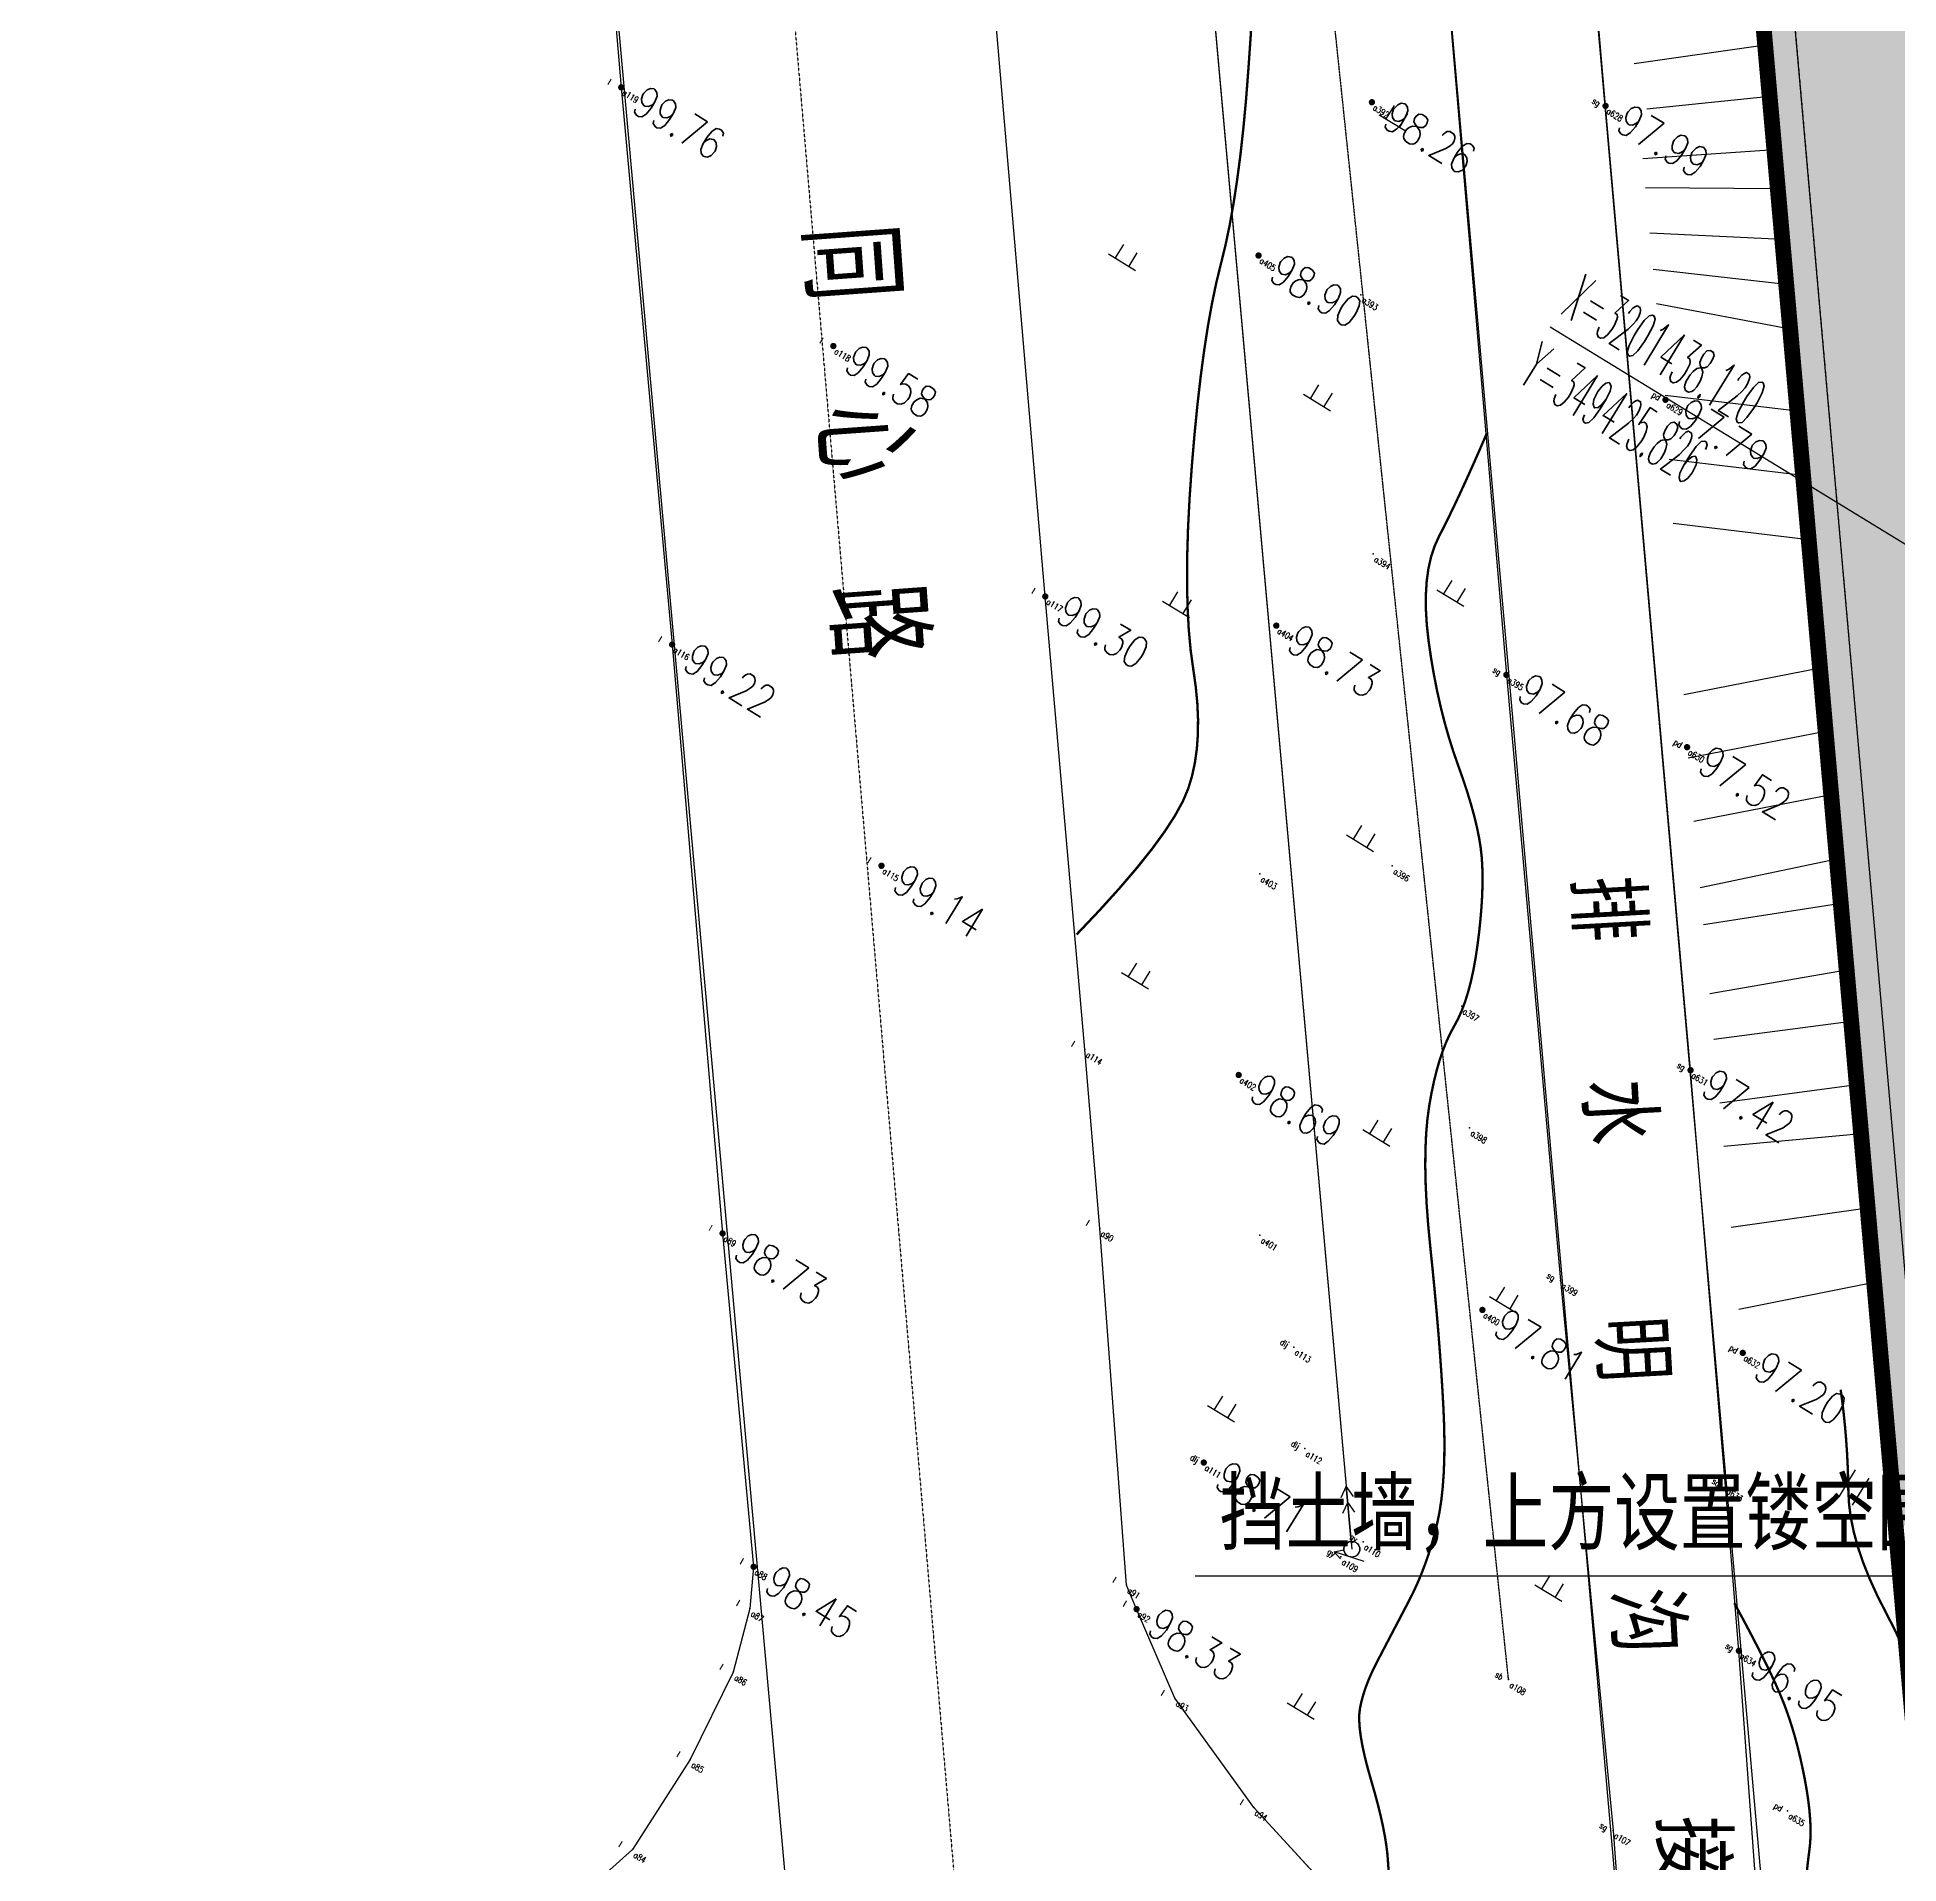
# Model space of a CAD drawing. Header units: millimetres. Extents: x -330863 to 383137, y -246038 to 314990.
# Drawn here: x -152681 to -93776, y -158214 to -100416 of the extents above; entities that cross this region are included whole.
import ezdxf
from ezdxf.enums import TextEntityAlignment as Align

# ---------------------------------------------------------------- set-up
doc = ezdxf.new("R2010")
doc.units = ezdxf.units.MM
for name, pattern in [('CENTER', [5.08, 3.175, -0.635, 0.635, -0.635]), ('DASH', [0.35, 0.25, -0.1]), ('HIDDEN', [0.375, 0.25, -0.125]), ('X1', [5, 4, -1])]:
    doc.linetypes.add(name, pattern=pattern)
for name, color, linetype in [('-GRASS', 114, 'Continuous'), ('-总图道路', 7, 'Continuous'), ('A-fence', 6, 'Continuous'), ('A-landscape', 41, 'Continuous'), ('DIM_COOR', 7, 'Continuous'), ('GCD', 8, 'Continuous'), ('MAP', 251, 'Continuous'), ('PUB_TEXT', 7, 'Continuous'), ('S市政接口', 7, 'Continuous'), ('农转用2000坐标', 6, 'Continuous')]:
    doc.layers.add(name, color=color, linetype=linetype)
doc.layers.add('X消防车道', color=6, linetype='HIDDEN', lineweight=18)
doc.styles.add('_TCH_DIM', font='SIMPLEX.shx', dxfattribs={"width": 0.6, "bigfont": 'GBCBIG.shx'})
doc.styles.add('hz', font='simplex', dxfattribs={"width": 0.7, "bigfont": 'hztxt'})
doc.styles.add('等线体', font='simplex.shx', dxfattribs={"width": 0.6, "bigfont": 'hztxt.shx'})
doc.linetypes.add('10422', pattern='A,0.75,[150,AAA.SHX,S=0.5,R=0,X=0,Y=0.5],1.5,[177,AAA.SHX,S=1,R=0,X=0,Y=0.4],0.75', length=3)
doc.linetypes.add('FENCELINE2', pattern='A,0.25,-0.1,[132,ltypeshp.shx,S=0.1,R=0,X=-0.1,Y=0],-0.1,1', length=1.45)

# ---------------------------------------------------------------- blocks, each defined once
blk = doc.blocks.new('A$C163D69A9')
at = {"layer": 'S市政接口', "width": 0.8}
blk.add_text('接电力接口', height=2, rotation=301.48784, dxfattribs=at).set_placement((88.985, -45.493, 193.821))
at = {"layer": 'S市政接口', "linetype": 'DASH', "ltscale": 0.005, "flags": 1}
for tag, p in [('WHAT', (-40.655, 255.774)), ('SPEC', (-40.655, 255.775)), ('UNIT', (-40.655, 255.775))]:
    blk.add_attdef(tag, p, '', height=0.0003, rotation=31.48783, dxfattribs=at)
blk = doc.blocks.new('gc013a')
at = {"linetype": 'Continuous'}
blk.add_line((0.5, 0), (4, 0), dxfattribs=at)
at = {"linetype": 'Continuous', "flags": 128}
for points in [[(2.31, -0.4), (3, 0), (2.31, 0.4)], [(3.31, -0.4), (4, 0), (3.31, 0.4)]]:
    blk.add_lwpolyline(points, dxfattribs=at)
blk = doc.blocks.new('gc170')
at = {"linetype": 'Continuous'}
blk.add_circle((0, 0), 0.5, dxfattribs=at)
blk = doc.blocks.new('gc232')
for p, q in [((0, 2), (0, 0)), ((0, 0), (-0.3, 0.52)), ((0, 0), (0.3, 0.52))]:
    blk.add_line(p, q)
blk.add_circle((-0.5, 1), 0.5)
blk = doc.blocks.new('gc119')
for p, q in [((-1, 0), (1, 0)), ((-0.5, 1), (-0.5, 0)), ((0.5, 1), (0.5, 0))]:
    blk.add_line(p, q)
blk = doc.blocks.new('GC200')
at = {"linetype": 'Continuous', "const_width": 0.2, "flags": 128}
blk.add_lwpolyline([(-0.1, 0, 1), (0.1, 0, 1)], format="xyb", close=True, dxfattribs=at)
blk = doc.blocks.new('gc121')
for p, q in [((-0.5, -1), (-0.5, 1)), ((0.5, -1), (0.5, 1))]:
    blk.add_line(p, q)

msp = doc.modelspace()

# ---------------------------------------------------------------- hatches: boundary and pattern name
at = {"layer": '-GRASS'}
h = msp.add_hatch(dxfattribs=at)
h.set_pattern_fill('GRASS', color=256, scale=500, angle=-31.48783798)
h.set_pattern_definition([(58.51216202, (-1970228605.7, -2547630934.4), (-329.70504027, 1372.03724668), [264.58066, -1731.01015]), (13.51216202, (-1970228605.7, -2547630934.4), (-329.705265, 1372.03818184), [264.58066, -1146.51615]), (103.51216202, (-1970228605.7, -2547630934.4), (-1372.03818184, -329.705265), [264.58066, -1146.51615])])
h.paths.add_polyline_path([(-110826.593, 56236.338), (-111850.483, 56463.541), (-93881.196, -147448.794), (-92857.299, -147675.998)])
at = {"layer": 'A-landscape', "linetype": 'Continuous'}
h = msp.add_hatch(dxfattribs=at)
h.set_pattern_fill('毛石砌体', color=256, scale=300, angle=-31.48776264, style=0)
h.set_pattern_definition([(328.51223736, (-1970227838.2, -2547631404.5), (6187.806834, 1486.9588376), [1350, -3150]), (328.51223736, (-1970225300.8, -2547632431), (6187.806834, 1486.9588376), [1125, -3375]), (328.51223736, (-1970225375, -2547632121.6), (6187.806834, 1486.9588376), [900, -3600]), (328.51223736, (-1970225938.7, -2547630457), (6187.806834, 1486.9588376), [675, -675, 900, -2250]), (328.51223736, (-1970225821, -2547630265.2), (6187.806834, 1486.9588376), [900, -225, 1125, -2250]), (328.51223736, (-1970227078, -2547628440), (6187.806834, 1486.9588376), [1125, -3375]), (328.51223736, (-1970223315, -2547630481), (6187.806834, 1486.9588376), [1125, -3375]), (58.51223736, (-1970228135.6, -2547630167), (-1486.9588376, 6187.806834), [675, -3825]), (58.51223736, (-1970225797, -2547627641.4), (-1486.9588376, 6187.806834), [450, -4050]), (58.51223736, (-1970227838.2, -2547631404.5), (-1486.9588376, 6187.806834), [675, -3825]), (58.51223736, (-1970225339, -2547628186), (-1486.9588376, 6187.806834), [225, -4275]), (58.51223736, (-1970226087.4, -2547629838.3), (-1486.9588376, 6187.806834), [675, -3825]), (58.51223736, (-1970226526.3, -2547631416.5), (-1486.9588376, 6187.806834), [1125, -3375]), (58.51223736, (-1970224497.3, -2547628965.3), (-1486.9588376, 6187.806834), [675, -3825]), (58.51223736, (-1970225053.7, -2547630735.3), (-1486.9588376, 6187.806834), [900, -3600]), (58.51223736, (-1970224862, -2547630853), (-1486.9588376, 6187.806834), [900, -3600]), (58.51223736, (-1970225536, -2547632814.7), (-1486.9588376, 6187.806834), [450, -4050]), (58.51223736, (-1970224607.6, -2547632591.7), (-1486.9588376, 6187.806834), [1125, -3375]), (13.51223736, (-1970227987, -2547630785.7), (2350.4239943, 3837.3828294), [1909.188, -4454.7729]), (13.51223736, (-1970227485.7, -2547630829), (2350.4239943, 3837.3828294), [954.594, -5409.3669]), (13.51223736, (-1970224466, -2547629776), (2350.4239943, 3837.3828294), [1272.79215, -5091.1686]), (13.51223736, (-1970224348.6, -2547629584), (2350.4239943, 3837.3828294), [954.594, -5409.3669]), (103.51223736, (-1970225926.7, -2547629145.2), (-3837.3828294, 2350.4239943), [318.1995, -6045.7614]), (103.51223736, (-1970227987, -2547630785.7), (-3837.3828294, 2350.4239943), [636.3945, -5727.5664]), (103.51223736, (-1970226130.6, -2547630339.6), (-3837.3828294, 2350.4239943), [636.3945, -5727.5664]), (103.51223736, (-1970224583.6, -2547629968), (-3837.3828294, 2350.4239943), [636.3945, -5727.5664]), (103.51223736, (-1970222962.3, -2547629905.5), (-3837.3828294, 2350.4239943), [954.594, -5409.3669]), (103.51223736, (-1970223080, -2547630097.4), (-3837.3828294, 2350.4239943), [636.3945, -5727.5664]), (103.51223736, (-1970223036.7, -2547629596), (-3837.3828294, 2350.4239943), [636.3945, -5727.5664]), (103.51223736, (-1970226303.3, -2547632344.6), (-3837.3828294, 2350.4239943), [954.594, -5409.3669]), (355.07728856, (-1970223741.8, -2547630747.3), (3837.3828182, -2350.4239853), [503.1, -9559.2057]), (355.07728856, (-1970225288.8, -2547631119), (3837.3828182, -2350.4239853), [503.1, -9559.2057]), (355.07728856, (-1970225926.7, -2547629145.2), (3837.3828182, -2350.4239853), [1006.2, -9056.1057]), (355.07728856, (-1970225147.2, -2547628303.4), (3837.3828182, -2350.4239853), [1006.2, -9056.1057]), (355.07728856, (-1970225734.8, -2547629262.7), (3837.3828182, -2350.4239853), [1006.2, -9056.1057]), (355.07728856, (-1970222962.3, -2547629905.5), (3837.3828182, -2350.4239853), [1006.2, -9056.1057]), (355.07728856, (-1970227783, -2547629591.3), (3837.3828182, -2350.4239853), [1509.345, -8552.9607]), (355.07728856, (-1970227665.5, -2547629399.4), (3837.3828182, -2350.4239853), [1509.345, -8552.9607]), (355.07728856, (-1970226725.4, -2547627864.5), (3837.3828182, -2350.4239853), [1509.345, -8552.9607]), (31.94718618, (-1970224924.2, -2547629231.6), (2351.3384158, 3837.9530549), [503.1, -9559.2]), (31.94718618, (-1970223314.9, -2547630481.1), (2351.3384158, 3837.9530549), [503.1, -6036.6, 1006.2, -2515.5]), (31.94718618, (-1970223933.7, -2547630629.8), (2350.4239823, 3837.3828247), [1006.2, -9056.1057]), (31.94718618, (-1970226001, -2547628835.8), (2350.4239823, 3837.3828247), [1006.2, -9056.1057]), (31.94718618, (-1970226193, -2547628718.3), (2350.4239823, 3837.3828247), [1006.2, -9056.1057]), (31.94718618, (-1970224614.8, -2547629157.2), (2350.4239823, 3837.3828247), [1509.345, -8552.9607]), (85.07728856, (-1970226161.8, -2547629529), (2350.4239853, 3837.3828182), [503.1, -9559.2057]), (85.07728856, (-1970223902.5, -2547631440.5), (2350.4239853, 3837.3828182), [503.1, -9559.2057]), (85.07728856, (-1970225375.1, -2547632121.6), (2350.4239853, 3837.3828182), [1006.2, -9056.1057]), (85.07728856, (-1970225449.4, -2547631812.2), (2350.4239853, 3837.3828182), [1006.2, -9056.1057]), (85.07728856, (-1970223420.4, -2547629361), (2350.4239853, 3837.3828182), [1006.2, -9056.1057]), (85.07728856, (-1970227665.5, -2547629399.4), (2350.4239853, 3837.3828182), [1006.2, -9056.1057]), (85.07728856, (-1970226687, -2547632109.6), (2350.4239853, 3837.3828182), [1509.345, -8552.9607]), (121.94718618, (-1970223933.7, -2547630629.8), (-3837.3828247, 2350.4239823), [1006.2, -9056.1057]), (121.94718618, (-1970223859.3, -2547630939.2), (-3837.3828247, 2350.4239823), [1006.2, -9056.1057]), (121.94718618, (-1970227912.6, -2547631095), (-3837.3828247, 2350.4239823), [503.1, -9559.2057]), (121.94718618, (-1970225821.2, -2547630265.2), (-3837.3828247, 2350.4239823), [503.1, -9559.2057]), (121.94718618, (-1970224348.6, -2547629584.1), (-3837.3828247, 2350.4239823), [503.1, -9559.2057])])
h.paths.add_polyline_path([(-107361.822, 7805.306), (-107754.463, 7704.206), (-93149.638, -158028.75), (-92783.336, -157628.75)])
at = {"layer": 'X消防车道'}
h = msp.add_hatch(dxfattribs=at)
h.set_pattern_fill('DOTS', color=8, scale=1000, angle=-31.48783798)
h.set_pattern_definition([(328.51216202, (-1970228605.7, -2547630934.4), (1506.0502845, 939.1527315), [0, -1587.5])])
h.paths.add_polyline_path([(-93210.319, -143669.982, 0.388696348), (-80260.509, -155528.75), (-29868.25, -155528.75, 0.072993423), (-27282.119, -155149.186), (-24812.542, -154408.313, -0.072993423), (-22226.411, -154028.75), (83399.933, -154028.75, -0.414215405), (92400, -163028.739), (92400.012, -173021.711), (96400.012, -173176.258), (96400, -163028.734, 0.414220327), (83399.684, -150028.75), (-22813.487, -150028.75, 0.072993423), (-25399.617, -150408.313), (-27869.195, -151149.186, -0.072993423), (-30455.326, -151528.75), (-80260.509, -151528.75, -0.388697685), (-89225.766, -143318.792), (-114666.763, 145381.208, -0.440198268), (-105701.506, 155171.25), (85999.681, 155171.25, -0.414210993), (94999.681, 146171.329, -0.141448111), (96999.681, 153099.453, 0.257670399), (85999.52, 159171.25), (-105701.603, 159171.25, 0.440196051), (-118651.322, 145030.079)])

# ---------------------------------------------------------------- linework, layer by layer
at = {"layer": '-总图道路', "linetype": 'CENTER', "ltscale": 0.0001}
msp.add_line((-152680.574, 178374.712, 10100), (-120771.049, -192240.097, 10100), dxfattribs=at)
at = {"layer": '-总图道路'}
msp.add_line((-92048.972, -156848.75, 10100), (-118710.176, 145697.945, 10100), dxfattribs=at)
at = {"layer": '-总图道路', "linetype": 'Continuous'}
for p, q in [((-137522.244, -64196.879, 10100), (-125924.178, -193022.728, 10100)), ((-120781.827, -118111.575, 10100), (-122370.049, -99633.08, 10100)), ((-119528.52, -132442.398, 10100), (-120781.827, -118111.575, 10100)), ((-119055.874, -138107.44, 10100), (-119528.52, -132442.398, 10100)), ((-118214.886, -149402.956, 10100), (-119055.874, -138107.44, 10100)), ((-117893.349, -150156.921, 10100), (-118214.886, -149402.956, 10100)), ((-116684.13, -152976.732, 10100), (-117893.349, -150156.921, 10100)), ((-114187.436, -156436.202, 10100), (-116684.13, -152976.732, 10100)), ((-110867.281, -160038.865, 10100), (-114187.436, -156436.202, 10100))]:
    msp.add_line(p, q, dxfattribs=at)
at = {"layer": '-总图道路'}
for points, elevation in [([(-125222.134, 148767.076), (-97501.662, -165927.074)], 112109), ([(-129813.597, 148371.25), (-102153.577, -165636.623)], 10100)]:
    msp.add_lwpolyline(points, dxfattribs=dict(at, elevation=elevation))
at = {"layer": 'A-fence', "linetype": 'FENCELINE2', "ltscale": 0.0025}
msp.add_line((-119976.076, 148671.25, 10100), (-92966.487, -157828.75, 10100), dxfattribs=at)
at = {"layer": 'A-landscape', "linetype": 'Continuous', "elevation": 10100}
for points in [[(-93149.638, -158028.75), (-120176.851, 148671.25)], [(-92783.336, -157628.75), (-119775.301, 148671.25)]]:
    msp.add_lwpolyline(points, dxfattribs=at)
at = {"layer": 'DIM_COOR'}
msp.add_line((-93155.792, -116721.059, 10100), (-104803.336, -109586.835, 10100), dxfattribs=at)
at = {"layer": 'MAP', "linetype": 'Continuous', "flags": 128}
for points, elevation in [([(-144670.188, 223431.683), (-141454.573, 189104.39), (-136328.382, 130518.125), (-131067.863, 73267.347), (-125847.921, 16624.242), (-120873.527, -39732.432), (-116061.563, -92846.847), (-111078.294, -148261.436)], 10100), ([(-102083.089, -165585.284), (-102602.132, -165426.173), (-104229.907, -164583.94), (-107660.557, -162467.392), (-110867.281, -160038.865), (-114187.436, -156436.202), (-116684.13, -152976.732), (-117893.349, -150156.921), (-118214.886, -149402.956), (-119055.874, -138107.44), (-119528.52, -132442.398), (-120781.827, -118111.575), (-122370.049, -99633.08), (-124053.118, -81098.835), (-125741.44, -62370.227), (-127393.635, -43216.958), (-129511.213, -19554.661)], 109967), ([(-141260.191, -21876.913), (-139157.054, -45149.245), (-137522.244, -64196.879), (-135818.711, -83118.914), (-134199.377, -102002.275), (-132590.386, -119635.094), (-130994.309, -138267.329), (-130011.866, -148816.889), (-130129.064, -150135.896), (-130655.695, -152153.99), (-132015.792, -154916.34), (-133844.052, -157767.193), (-136429.96, -160085.965), (-139456.931, -162043.113), (-143500.576, -163848.954), (-145318.894, -163963.009)], 114893)]:
    msp.add_lwpolyline(points, dxfattribs=dict(at, elevation=elevation))
at = {"layer": 'MAP', "linetype": 'Continuous', "elevation": 10100, "flags": 128}
msp.add_lwpolyline([(89999.578, 198988.843), (-123977.914, 194083.517), (-92775.774, -159992.924), (90000.001, -167056.359)], close=True, dxfattribs=at)
at = {"layer": 'MAP', "linetype": '10422', "flags": 128}
msp.add_lwpolyline([(-98102.826, -161561.114), (-98834.83, -151475.711), (-99257.592, -146263.385), (-100364.329, -133102.372), (-103053.464, -102588.68), (-104125.488, -90113.836), (-105966.399, -69467.083), (-107241.844, -54856.503), (-109471.01, -30306.158), (-110476.47, -18522.919), (-111366.677, -7751.932), (-112621.705, 7496.977), (-113709.764, 19493.81), (-115191.454, 36400.166), (-117936.655, 69165.727), (-119124.32, 80360.481), (-119973.938, 90675.063), (-121028.24, 102537.47), (-123042.272, 124488.735), (-124209.335, 137110.915), (-125254.552, 149235.128), (-127227.845, 171159.095), (-128292.768, 182272.805), (-128764.05, 187693.096), (-129291.672, 193899.011)], dxfattribs=at)
at = {"layer": 'MAP', "linetype": '10422'}
msp.add_lwpolyline([(-133474.663, 193543.377), (-133221.145, 190561.481), (-132180.735, 178324.118), (-131904.648, 172920.191), (-128282.762, 130399.253), (-126953.562, 117277.88), (-123365.027, 75104.546), (-122357.697, 64088.264), (-121145.422, 50708.987), (-120110.601, 37916.854), (-118754.734, 22817.261), (-116305.162, -4880.687), (-114560.033, -24992.666), (-112135.193, -53050.721), (-110381.549, -73413.005), (-108448.393, -94249.944), (-106193.081, -120591.734), (-104483.399, -139760.279), (-102816.856, -157157.46), (-102459.187, -162020.76)], dxfattribs=at)
at = {"layer": 'MAP', "linetype": 'X1', "elevation": 10100, "flags": 128}
msp.add_lwpolyline([(-106123.594, -152387.994), (-118181.528, -37646.335), (-130410.123, 108086.947), (-131732.501, 122019.737), (-135483.919, 151514.196)], dxfattribs=at)
at = {"layer": 'MAP', "linetype": 'Continuous', "elevation": 10100}
for points in [[(-115882.431, -94838.809), (-111257.426, -146269.474)], [(-98003.809, -100666.102), (-102153.417, -101256.658)], [(-97860.535, -102291.947), (-101747.624, -102690.235)], [(-97712.049, -103976.943), (-101871.124, -104268.175)], [(-97603.031, -105214.058), (-101785.549, -105181.091)], [(-97461.709, -106817.757), (-101650.906, -106617.466)], [(-97336.562, -108237.898), (-101543.758, -107760.528)], [(-97212.217, -109648.944), (-101441.337, -108853.164)], [(-96983.046, -112249.542), (-101169.918, -111748.68)], [(-96803.653, -114285.261), (-101039.355, -113778.558)], [(-96624.26, -116320.981), (-100913.253, -115807.903)], [(-96266.761, -120377.818), (-100576.8, -121222.391)], [(-96090.212, -122381.259), (-100441.309, -123233.877)], [(-95913.664, -124384.7), (-100257.315, -125235.859)], [(-95733.823, -126425.501), (-100064.208, -127336.989)], [(-95610.399, -127826.093), (-99957.541, -128497.599)], [(-95424.376, -129937.054), (-99756.076, -130689.678)], [(-95281.387, -131559.674), (-99623.64, -132130.666)], [(-95104.92, -133562.186), (-99438.769, -134142.195)], [(-94967.835, -135117.799), (-99312.502, -135516.065)], [(-94760.473, -137470.912), (-99076.506, -138083.854)], [(-94553.075, -139824.424), (-98838.291, -140675.794)]]:
    msp.add_lwpolyline(points, dxfattribs=at)
at = {"layer": 'MAP', "linetype": 'Continuous', "const_width": 75, "flags": 128}
for points in [[(-119789.801, -128806.651), (-119077.008, -128055.093), (-118441.69, -127353.221), (-117883.847, -126701.035), (-117403.48, -126098.537), (-117000.587, -125545.725), (-116675.17, -125042.6), (-116427.229, -124589.161), (-116256.762, -124185.41), (-116139.063, -123794.83), (-116049.426, -123380.905), (-115987.849, -122943.636), (-115954.334, -122483.023), (-115948.879, -121999.066), (-115971.485, -121491.765), (-116022.152, -120961.12), (-116100.88, -120407.13), (-116182.747, -119811.865), (-116242.83, -119157.395), (-116281.131, -118443.717), (-116297.647, -117670.834), (-116292.381, -116838.745), (-116265.331, -115947.449), (-116216.497, -114996.948), (-116145.881, -113987.24), (-116060.191, -112977.896), (-115966.138, -112028.489), (-115863.721, -111139.016), (-115752.942, -110309.479), (-115633.8, -109539.877), (-115506.295, -108830.21), (-115370.426, -108180.479), (-115226.195, -107590.684), (-115082.752, -107004.887), (-114949.252, -106367.152), (-114825.694, -105677.48), (-114712.078, -104935.87), (-114608.403, -104142.323), (-114514.671, -103296.838), (-114430.88, -102399.415), (-114357.032, -101450.055), (-114290.364, -100485.178), (-114228.118, -99541.206)], [(-109919.846, -158411.388), (-109936.343, -158176.75), (-109955.338, -157925.732), (-109987.818, -157654.14), (-110033.782, -157361.976), (-110093.232, -157049.239), (-110166.166, -156715.93), (-110252.585, -156362.048), (-110352.49, -155987.593), (-110465.879, -155592.566), (-110576.61, -155202.09), (-110668.54, -154841.29), (-110741.668, -154510.167), (-110795.996, -154208.72), (-110831.522, -153936.949), (-110848.247, -153694.854), (-110846.171, -153482.436), (-110825.294, -153299.694), (-110790.379, -153129.774), (-110746.193, -152955.822), (-110692.734, -152777.839), (-110630.003, -152595.824), (-110557.999, -152409.777), (-110476.723, -152219.699), (-110386.175, -152025.589), (-110286.354, -151827.448), (-110179.238, -151622.29), (-110066.801, -151407.132), (-109949.046, -151181.973), (-109825.97, -150946.814), (-109697.575, -150701.654), (-109563.861, -150446.494), (-109424.827, -150181.333), (-109280.474, -149906.171), (-109137.766, -149622.436), (-109003.669, -149331.555), (-108878.184, -149033.528), (-108761.31, -148728.354), (-108653.047, -148416.034), (-108553.395, -148096.568), (-108462.354, -147769.956), (-108379.925, -147436.198), (-108308.493, -147084.413), (-108250.443, -146703.723), (-108205.776, -146294.127), (-108174.492, -145855.625), (-108156.591, -145388.218), (-108152.072, -144891.904), (-108160.937, -144366.685), (-108183.184, -143812.56), (-108215.016, -143235.093), (-108252.635, -142639.849), (-108296.041, -142026.828), (-108345.233, -141396.029), (-108400.213, -140747.453), (-108460.98, -140081.099), (-108527.533, -139396.968), (-108599.874, -138695.06), (-108666.212, -138003.198), (-108714.759, -137349.209), (-108745.515, -136733.092), (-108758.48, -136154.846), (-108753.653, -135614.473), (-108731.035, -135111.971), (-108690.626, -134647.341), (-108632.426, -134220.583), (-108561.455, -133824.584), (-108482.732, -133452.229), (-108396.259, -133103.519), (-108302.035, -132778.454), (-108200.06, -132477.034), (-108090.334, -132199.259), (-107972.857, -131945.128), (-107847.629, -131714.643), (-107723.056, -131483.043), (-107607.545, -131225.57), (-107501.095, -130942.223), (-107403.706, -130633.003), (-107315.379, -130297.91), (-107236.113, -129936.944), (-107165.908, -129550.104), (-107104.765, -129137.391), (-107053.197, -128721.124), (-107011.721, -128323.625), (-106980.336, -127944.892), (-106959.041, -127584.927), (-106947.837, -127243.728), (-106946.724, -126921.296), (-106955.702, -126617.631), (-106974.771, -126332.733), (-107007.456, -126046.83), (-107057.282, -125740.15), (-107124.251, -125412.693), (-107208.361, -125064.46), (-107309.613, -124695.449), (-107428.007, -124305.662), (-107563.542, -123895.098), (-107716.22, -123463.757), (-107871.917, -123015.977), (-108016.512, -122556.098), (-108150.005, -122084.119), (-108272.396, -121600.041), (-108383.684, -121103.862), (-108483.871, -120595.584), (-108572.956, -120075.205), (-108650.938, -119542.727), (-108709.206, -119019.453), (-108739.147, -118526.685), (-108740.761, -118064.423), (-108714.047, -117632.668), (-108659.006, -117231.419), (-108575.638, -116860.677), (-108463.943, -116520.441), (-108323.921, -116210.712), (-108165.342, -115902.009), (-107997.976, -115564.853), (-107821.822, -115199.243), (-107636.882, -114805.18), (-107443.155, -114382.664), (-107240.641, -113931.694), (-107029.339, -113452.271), (-106809.251, -112944.395)], [(-96684.327, -158464.254), (-96657.587, -158214.645), (-96629.953, -157981.329), (-96601.428, -157764.305), (-96578.386, -157546.803), (-96567.203, -157312.055), (-96567.879, -157060.061), (-96580.414, -156790.819), (-96604.808, -156504.331), (-96641.062, -156200.596), (-96689.174, -155879.615), (-96749.145, -155541.386), (-96817.436, -155199.676), (-96890.506, -154868.25), (-96968.357, -154547.106), (-97050.987, -154236.247), (-97138.397, -153935.671), (-97230.587, -153645.378), (-97327.557, -153365.369), (-97429.306, -153095.643), (-97544.636, -152815.241), (-97682.345, -152503.203), (-97842.434, -152159.528), (-98024.902, -151784.217), (-98229.751, -151377.269), (-98456.979, -150938.685), (-98706.587, -150468.465), (-98978.574, -149966.609)]]:
    msp.add_lwpolyline(points, dxfattribs=at)
at = {"layer": 'MAP', "linetype": 'Continuous', "const_width": 75}
msp.add_lwpolyline([(-93510.626, -151653.95), (-93670.641, -151294.784), (-93921.683, -150772.595), (-94197.78, -150235.468), (-94468.648, -149699.385), (-94704.006, -149180.329), (-94903.853, -148678.3), (-95068.189, -148193.298), (-95197.013, -147725.324), (-95290.328, -147274.376), (-95348.131, -146840.455), (-95370.423, -146423.562), (-95378.198, -146016.06), (-95392.449, -145610.313), (-95413.176, -145206.322), (-95440.38, -144804.086), (-95474.059, -144403.606), (-95514.214, -144004.882), (-95560.845, -143607.912), (-95613.952, -143212.699)], dxfattribs=at)
at = {"layer": 'MAP', "linetype": 'Continuous'}
for p in [(-134199.377, -102002.275, 109861), (-110446.183, -102472.178, 108357), (-103053.464, -102588.68, 108094), (-114035.234, -107322.804, 108998), (-110799.998, -108565.629, 108333), (-127488.104, -110186.863, 109678), (-101156.785, -111888.779, 107891), (-110407.486, -116766.165, 108198), (-120781.827, -118111.575, 109398), (-113472.982, -119035.101, 108829), (-132590.386, -119635.094, 109319), (-106193.081, -120591.734, 107778), (-100473.725, -122881.171, 107624), (-125964.987, -126633.105, 109235), (-109803.021, -126638.592, 108376), (-113997.114, -126892.303, 109018), (-107606.109, -131071.874, 108107), (-119528.52, -132442.398, 109016), (-100364.329, -133102.372, 107516), (-114662.602, -133253.367, 108785), (-107356.511, -134928.063, 107908), (-130994.309, -138267.329, 108828), (-119055.874, -138107.44, 108831), (-113990.014, -138322.026, 108898), (-104483.399, -139760.279, 107373), (-106950.946, -140689.221, 107914), (-112920.992, -141862.765, 108852), (-98712.228, -142047.446, 107299), (-112573.419, -145076.532, 108844), (-115767.467, -145518.27, 108814), (-99257.592, -146263.385, 107233), (-110724.986, -148026.36, 108686), (-130011.866, -148816.889, 108550), (-111431.603, -148496.511, 108634), (-118214.886, -149402.956, 108475), (-130129.064, -150135.896, 108516), (-117893.349, -150156.921, 108434), (-98834.83, -151475.711, 107054), (-130655.695, -152153.99, 108465), (-106123.594, -152387.994, 107833), (-116684.13, -152976.732, 108361), (-132015.792, -154916.34, 108358), (-114187.436, -156436.202, 108301), (-97296.248, -156537.714, 106896), (-102816.856, -157157.46, 107031), (-133844.052, -157767.193, 108267)]:
    msp.add_point(p, dxfattribs=at)
at = {"layer": 'S市政接口'}
msp.add_line((-116042.728, -149100.814, 113100), (-93797.587, -149100.814, 113100), dxfattribs=at)
at = {"layer": 'X消防车道', "color": 8, "ltscale": 0.01}
msp.add_line((-93210.325, -143669.921, 10100), (-118821.506, 146961.292, 10100), dxfattribs=at)
at = {"layer": '农转用2000坐标', "color": 1, "linetype": 'DASH', "ltscale": 0.01, "const_width": 500, "elevation": 10100}
msp.add_lwpolyline([(89999.578, 198988.843), (-123977.914, 194083.517), (-92775.774, -159992.924), (90000.001, -167056.359)], close=True, dxfattribs=at)

# ---------------------------------------------------------------- block references
at = {"layer": 'MAP', "linetype": 'Continuous'}
ref = msp.add_blockref('GC200', (-134199.377, -102002.275, 109861), dxfattribs=dict(at, xscale=500, yscale=500, zscale=500, rotation=328.5121620192327))
ref.add_attrib('height', '99.76', dxfattribs={"layer": 'GCD', "linetype": 'Continuous', "height": 1000, "rotation": 328.51216201, "style": '等线体', "width": 0.8}).set_placement((-133687.727, -102315.666, 109861), align=Align.MIDDLE_LEFT)
ref = msp.add_blockref('GC200', (-110446.183, -102472.178, 108357), dxfattribs=dict(at, xscale=500, yscale=500, zscale=500, rotation=328.5121620192327))
ref.add_attrib('height', '98.26', dxfattribs={"layer": 'GCD', "linetype": 'Continuous', "height": 1000, "rotation": 328.51216201, "style": '等线体', "width": 0.8}).set_placement((-109934.533, -102785.569, 108357), align=Align.MIDDLE_LEFT)
for name, p, xscale, yscale, zscale, rotation in [('gc119', (-109791.967, -103129.042, 10100), 500, 500, 1000, 328.5121620192327), ('gc119', (-118356.539, -107532.075, 10100), 500, 500, 1000, 328.5121620192327), ('gc119', (-112180.559, -111972.622, 10100), 500, 500, 1000, 328.5121620192327), ('gc119', (-107968.243, -118158.635, 10100), 500, 500, 1000, 328.5121620192327), ('gc119', (-116642.057, -118518.874, 10100), 500, 500, 1000, 328.5121620192327), ('gc119', (-110826.115, -125919.057, 10100), 500, 500, 1000, 328.5121620192327), ('gc119', (-117947.635, -130269.534, 10100), 500, 500, 1000, 328.5121620192327), ('gc119', (-110305.096, -135244.13, 10100), 500, 500, 1000, 328.5121620192327), ('gc119', (-106300.202, -140521.631, 10100), 500, 500, 1000, 328.5121620192327), ('gc119', (-115226.567, -143971.417, 10100), 500, 500, 1000, 328.5121620192327), ('gc121', (-95190.435, -146305.269, 10100), 500, 500, 1000, 328.5121620192327), ('gc013a', (-111078.294, -148261.436, 10100), 500.0000000000015, 500.0000000000015, 1000, 95.13861608714647), ('gc232', (-111641.23, -148345.603, 10100), 500.0000000000008, 500.0000000000008, 500.0000000000008, 252.467715935487), ('gc170', (-111078.294, -148261.436, 10100), 500, 500, 1000, 328.5121620192327), ('gc119', (-104865.207, -149646.621, 10100), 500, 500, 1000, 328.5121620192327), ('gc119', (-112705.843, -153381.552, 10100), 500, 500, 1000, 328.5121620192327)]:
    msp.add_blockref(name, p, dxfattribs=dict(at, xscale=xscale, yscale=yscale, zscale=zscale, rotation=rotation))
ref = msp.add_blockref('GC200', (-103053.464, -102588.68, 108094), dxfattribs=dict(at, xscale=500, yscale=500, zscale=500, rotation=328.5121620192327))
ref.add_attrib('height', '97.99', dxfattribs={"layer": 'GCD', "linetype": 'Continuous', "height": 1000, "rotation": 328.51216201, "style": '等线体', "width": 0.8}).set_placement((-102541.814, -102902.071, 108094), align=Align.MIDDLE_LEFT)
ref = msp.add_blockref('GC200', (-114035.234, -107322.804, 108998), dxfattribs=dict(at, xscale=500, yscale=500, zscale=500, rotation=328.5121620192327))
ref.add_attrib('height', '98.90', dxfattribs={"layer": 'GCD', "linetype": 'Continuous', "height": 1000, "rotation": 328.51216201, "style": '等线体', "width": 0.8}).set_placement((-113523.583, -107636.194, 108998), align=Align.MIDDLE_LEFT)
ref = msp.add_blockref('GC200', (-127488.104, -110186.863, 109678), dxfattribs=dict(at, xscale=500, yscale=500, zscale=500, rotation=328.5121620192327))
ref.add_attrib('height', '99.58', dxfattribs={"layer": 'GCD', "linetype": 'Continuous', "height": 1000, "rotation": 328.51216201, "style": '等线体', "width": 0.8}).set_placement((-126976.453, -110500.254, 109678), align=Align.MIDDLE_LEFT)
ref = msp.add_blockref('GC200', (-101156.785, -111888.779, 107891), dxfattribs=dict(at, xscale=500, yscale=500, zscale=500, rotation=328.5121620192327))
ref.add_attrib('height', '97.79', dxfattribs={"layer": 'GCD', "linetype": 'Continuous', "height": 1000, "rotation": 328.51216201, "style": '等线体', "width": 0.8}).set_placement((-100645.134, -112202.169, 107891), align=Align.MIDDLE_LEFT)
ref = msp.add_blockref('GC200', (-120781.827, -118111.575, 109398), dxfattribs=dict(at, xscale=500, yscale=500, zscale=500, rotation=328.5121620192327))
ref.add_attrib('height', '99.30', dxfattribs={"layer": 'GCD', "linetype": 'Continuous', "height": 1000, "rotation": 328.51216201, "style": '等线体', "width": 0.8}).set_placement((-120270.177, -118424.965, 109398), align=Align.MIDDLE_LEFT)
ref = msp.add_blockref('GC200', (-113472.982, -119035.101, 108829), dxfattribs=dict(at, xscale=500, yscale=500, zscale=500, rotation=328.5121620192327))
ref.add_attrib('height', '98.73', dxfattribs={"layer": 'GCD', "linetype": 'Continuous', "height": 1000, "rotation": 328.51216201, "style": '等线体', "width": 0.8}).set_placement((-112961.331, -119348.492, 108829), align=Align.MIDDLE_LEFT)
ref = msp.add_blockref('GC200', (-132590.386, -119635.094, 109319), dxfattribs=dict(at, xscale=500, yscale=500, zscale=500, rotation=328.5121620192327))
ref.add_attrib('height', '99.22', dxfattribs={"layer": 'GCD', "linetype": 'Continuous', "height": 1000, "rotation": 328.51216201, "style": '等线体', "width": 0.8}).set_placement((-132078.735, -119948.484, 109319), align=Align.MIDDLE_LEFT)
ref = msp.add_blockref('GC200', (-106193.081, -120591.734, 107778), dxfattribs=dict(at, xscale=500, yscale=500, zscale=500, rotation=328.5121620192327))
ref.add_attrib('height', '97.68', dxfattribs={"layer": 'GCD', "linetype": 'Continuous', "height": 1000, "rotation": 328.51216201, "style": '等线体', "width": 0.8}).set_placement((-105681.43, -120905.125, 107778), align=Align.MIDDLE_LEFT)
ref = msp.add_blockref('GC200', (-100473.725, -122881.171, 107624), dxfattribs=dict(at, xscale=500, yscale=500, zscale=500, rotation=328.5121620192327))
ref.add_attrib('height', '97.52', dxfattribs={"layer": 'GCD', "linetype": 'Continuous', "height": 1000, "rotation": 328.51216201, "style": '等线体', "width": 0.8}).set_placement((-99962.074, -123194.562, 107624), align=Align.MIDDLE_LEFT)
ref = msp.add_blockref('GC200', (-125964.987, -126633.105, 109235), dxfattribs=dict(at, xscale=500, yscale=500, zscale=500, rotation=328.5121620192327))
ref.add_attrib('height', '99.14', dxfattribs={"layer": 'GCD', "linetype": 'Continuous', "height": 1000, "rotation": 328.51216201, "style": '等线体', "width": 0.8}).set_placement((-125453.337, -126946.496, 109235), align=Align.MIDDLE_LEFT)
ref = msp.add_blockref('GC200', (-114662.602, -133253.367, 108785), dxfattribs=dict(at, xscale=500, yscale=500, zscale=500, rotation=328.5121620192327))
ref.add_attrib('height', '98.69', dxfattribs={"layer": 'GCD', "linetype": 'Continuous', "height": 1000, "rotation": 328.51216201, "style": '等线体', "width": 0.8}).set_placement((-114150.951, -133566.757, 108785), align=Align.MIDDLE_LEFT)
ref = msp.add_blockref('GC200', (-100364.329, -133102.372, 107516), dxfattribs=dict(at, xscale=500, yscale=500, zscale=500, rotation=328.5121620192327))
ref.add_attrib('height', '97.42', dxfattribs={"layer": 'GCD', "linetype": 'Continuous', "height": 1000, "rotation": 328.51216201, "style": '等线体', "width": 0.8}).set_placement((-99852.678, -133415.762, 107516), align=Align.MIDDLE_LEFT)
ref = msp.add_blockref('GC200', (-130994.309, -138267.329, 108828), dxfattribs=dict(at, xscale=500, yscale=500, zscale=500, rotation=328.5121620192327))
ref.add_attrib('height', '98.73', dxfattribs={"layer": 'GCD', "linetype": 'Continuous', "height": 1000, "rotation": 328.51216201, "style": '等线体', "width": 0.8}).set_placement((-130482.659, -138580.72, 108828), align=Align.MIDDLE_LEFT)
ref = msp.add_blockref('GC200', (-106950.946, -140689.221, 107914), dxfattribs=dict(at, xscale=500, yscale=500, zscale=500, rotation=328.5121620192327))
ref.add_attrib('height', '97.81', dxfattribs={"layer": 'GCD', "linetype": 'Continuous', "height": 1000, "rotation": 328.51216201, "style": '等线体', "width": 0.8}).set_placement((-106439.296, -141002.612, 107914), align=Align.MIDDLE_LEFT)
ref = msp.add_blockref('GC200', (-98712.228, -142047.446, 107299), dxfattribs=dict(at, xscale=500, yscale=500, zscale=500, rotation=328.5121620192327))
ref.add_attrib('height', '97.20', dxfattribs={"layer": 'GCD', "linetype": 'Continuous', "height": 1000, "rotation": 328.51216201, "style": '等线体', "width": 0.8}).set_placement((-98200.577, -142360.836, 107299), align=Align.MIDDLE_LEFT)
ref = msp.add_blockref('GC200', (-115767.467, -145518.27, 108814), dxfattribs=dict(at, xscale=500, yscale=500, zscale=500, rotation=328.5121620192327))
ref.add_attrib('height', '98.71', dxfattribs={"layer": 'GCD', "linetype": 'Continuous', "height": 1000, "rotation": 328.51216201, "style": '等线体', "width": 0.8}).set_placement((-115255.816, -145831.661, 108814), align=Align.MIDDLE_LEFT)
ref = msp.add_blockref('GC200', (-130011.866, -148816.889, 108550), dxfattribs=dict(at, xscale=500, yscale=500, zscale=500, rotation=328.5121620192327))
ref.add_attrib('height', '98.45', dxfattribs={"layer": 'GCD', "linetype": 'Continuous', "height": 1000, "rotation": 328.51216201, "style": '等线体', "width": 0.8}).set_placement((-129500.215, -149130.279, 108550), align=Align.MIDDLE_LEFT)
ref = msp.add_blockref('GC200', (-117893.349, -150156.921, 108434), dxfattribs=dict(at, xscale=500, yscale=500, zscale=500, rotation=328.5121620192327))
ref.add_attrib('height', '98.33', dxfattribs={"layer": 'GCD', "linetype": 'Continuous', "height": 1000, "rotation": 328.51216201, "style": '等线体', "width": 0.8}).set_placement((-117381.699, -150470.311, 108434), align=Align.MIDDLE_LEFT)
ref = msp.add_blockref('GC200', (-98834.83, -151475.711, 107054), dxfattribs=dict(at, xscale=500, yscale=500, zscale=500, rotation=328.5121620192327))
ref.add_attrib('height', '96.95', dxfattribs={"layer": 'GCD', "linetype": 'Continuous', "height": 1000, "rotation": 328.51216201, "style": '等线体', "width": 0.8}).set_placement((-98323.179, -151789.101, 107054), align=Align.MIDDLE_LEFT)
at = {"layer": 'S市政接口', "xscale": 1000, "yscale": 1000, "zscale": 1000, "rotation": 328.5121620192327}
msp.add_blockref('A$C163D69A9', (-153376.98, -71425.813, 10100), dxfattribs=at)

# ---------------------------------------------------------------- texts
at = {"layer": 'MAP', "linetype": 'Continuous', "style": 'hz', "width": 0.8}
for s, p in [('l', (-134651.409, -101899.691, 109861)), ('a119', (-134190.718, -102227.456, 109861)), ('sg', (-103505.495, -102486.096, 108094)), ('a392', (-110437.524, -102697.359, 108357)), ('a628', (-103044.805, -102813.861, 108094)), ('a405', (-114026.575, -107547.984, 108998)), ('a393', (-110791.339, -108790.809, 108333)), ('l', (-127940.135, -110084.279, 109678)), ('a118', (-127479.444, -110412.044, 109678)), ('pd', (-101608.816, -111786.194, 107891)), ('a629', (-101148.126, -112113.959, 107891)), ('a394', (-110398.826, -116991.346, 108198)), ('l', (-121233.859, -118008.99, 109398)), ('a117', (-120773.168, -118336.755, 109398)), ('l', (-133042.417, -119532.509, 109319)), ('a404', (-113464.322, -119260.282, 108829)), ('a116', (-132581.727, -119860.274, 109319)), ('sg', (-106645.112, -120489.15, 107778)), ('a395', (-106184.421, -120816.915, 107778)), ('pd', (-100925.756, -122778.587, 107624)), ('a630', (-100465.066, -123106.352, 107624)), ('l', (-126417.019, -126530.521, 109235)), ('a115', (-125956.328, -126858.286, 109235)), ('a403', (-113988.455, -127117.483, 109018)), ('a396', (-109794.362, -126863.773, 108376)), ('a397', (-107597.45, -131297.055, 108107)), ('l', (-119980.551, -132339.813, 109016)), ('a114', (-119519.86, -132667.578, 109016)), ('sg', (-100816.36, -132999.787, 107516)), ('a402', (-114653.942, -133478.547, 108785)), ('a631', (-100355.67, -133327.552, 107516)), ('a398', (-107347.852, -135153.244, 107908)), ('l', (-131446.341, -138164.745, 108828)), ('a89', (-130985.65, -138492.51, 108828)), ('l', (-119507.906, -138004.856, 108831)), ('a90', (-119047.215, -138332.621, 108831)), ('a401', (-113981.354, -138547.206, 108898)), ('sg', (-104935.431, -139657.694, 107373)), ('a399', (-104474.74, -139985.459, 107373)), ('a400', (-106942.287, -140914.402, 107914)), ('dlj', (-113373.023, -141760.181, 108852)), ('pd', (-99164.259, -141944.861, 107299)), ('a113', (-112912.332, -142087.945, 108852)), ('a632', (-98703.569, -142272.626, 107299)), ('dlj', (-113025.45, -144973.948, 108844)), ('dlj', (-116219.498, -145415.686, 108814)), ('a112', (-112564.759, -145301.713, 108844)), ('a111', (-115758.807, -145743.451, 108814)), ('sg', (-99709.623, -146160.801, 107233)), ('a633', (-99248.932, -146488.566, 107233)), ('gy', (-111177.017, -147923.776, 108686)), ('gy', (-111883.634, -148393.927, 108634)), ('a110', (-110716.327, -148251.541, 108686)), ('l', (-130463.897, -148714.304, 108550)), ('a88', (-130003.206, -149042.069, 108550)), ('a109', (-111422.943, -148721.692, 108634)), ('l', (-118666.917, -149300.372, 108475)), ('a91', (-118206.227, -149628.137, 108475)), ('l', (-130581.095, -150033.312, 108516)), ('l', (-118345.38, -150054.336, 108434)), ('a87', (-130120.405, -150361.077, 108516)), ('a92', (-117884.69, -150382.101, 108434)), ('sg', (-99286.861, -151373.126, 107054)), ('l', (-131107.727, -152051.405, 108465)), ('a634', (-98826.17, -151700.891, 107054)), ('a86', (-130647.036, -152379.17, 108465)), ('sb', (-106575.625, -152285.41, 107833)), ('a108', (-106114.935, -152613.175, 107833)), ('l', (-117136.161, -152874.147, 108361)), ('a93', (-116675.47, -153201.912, 108361)), ('l', (-132467.824, -154813.756, 108358)), ('a85', (-132007.133, -155141.521, 108358)), ('l', (-114639.467, -156333.617, 108301)), ('a94', (-114178.777, -156661.382, 108301)), ('pd', (-97748.279, -156435.129, 106896)), ('a635', (-97287.589, -156762.894, 106896)), ('sg', (-103268.887, -157054.876, 107031)), ('l', (-134296.083, -157664.609, 108267)), ('a107', (-102808.197, -157382.641, 107031)), ('a84', (-133835.393, -157992.374, 108267))]:
    msp.add_text(s, height=200, rotation=328.51216201, dxfattribs=at).set_placement(p)
at = {"layer": 'MAP', "linetype": 'Continuous', "style": '等线体', "width": 0.8}
msp.add_text('同  心  路', height=3000, rotation=274.11694096, dxfattribs=at).set_placement((-126377.608, -113221.805, 10100), align=Align.MIDDLE)
at = {"layer": 'PUB_TEXT', "style": '_TCH_DIM', "width": 0.423529}
for s, p in [('X=3201438.120', (-104529.119, -109139.141, 10100)), ('Y=349425.826', (-105854.5, -111302.996, 10100))]:
    msp.add_text(s, height=1487.5, rotation=328.51216201, dxfattribs=at).set_placement(p)
at = {"layer": 'S市政接口', "width": 0.8}
msp.add_text('排    水     明      沟', height=2000, rotation=273.17675302, dxfattribs=at).set_placement((-103992.263, -127004.88, 10100))
msp.add_text('挡土墙，上方设置镂空围墙', height=2000, dxfattribs=at).set_placement((-115262.961, -148077.987, 113100))

doc.saveas('drawing.dxf')
